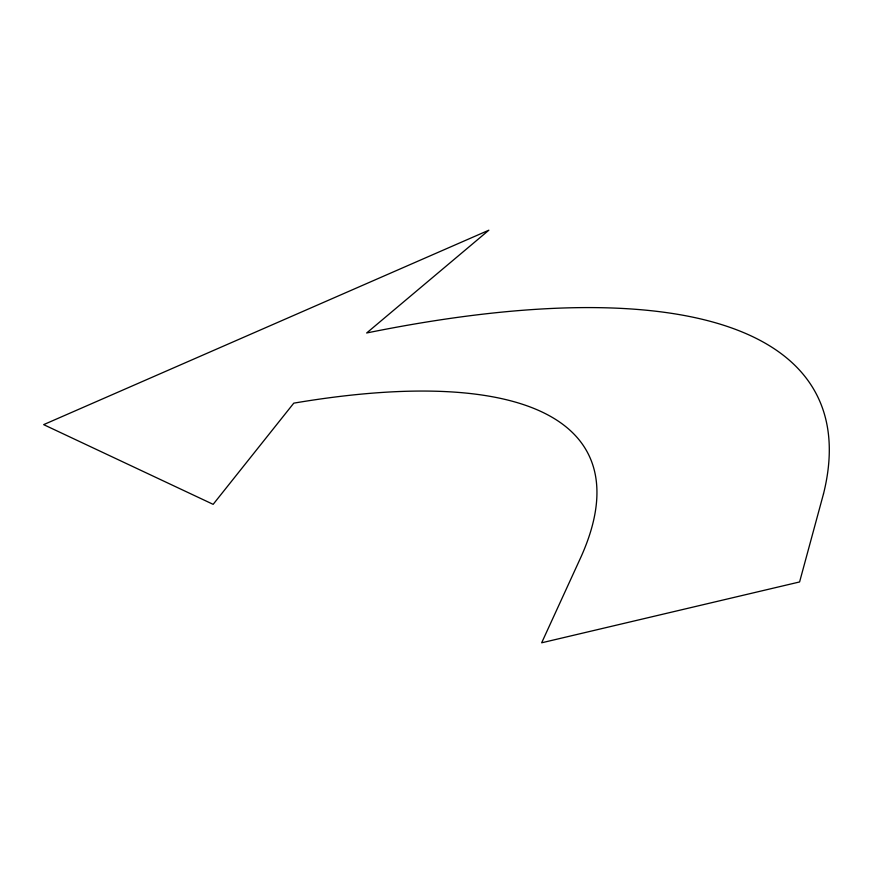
<?xml version="1.0" encoding="UTF-8"?>
<svg xmlns="http://www.w3.org/2000/svg" width="873" height="873" viewBox="0 0 873 873"><rect width="100%" height="100%" fill="white"/><g stroke="black" fill="none" stroke-linecap="round" stroke-linejoin="round"><path stroke-width="1.31" d="M823.501 493.845L799.592 581.953L541.653 642.801L579.858 559.44A831.533 252.875 -26.7 0 0 293.786 403.151L213.154 504.343L43.65 424.638L488.858 230.199L366.66 332.984A1109.168 347.05 -27 0 1 823.501 493.856"/></g></svg>
